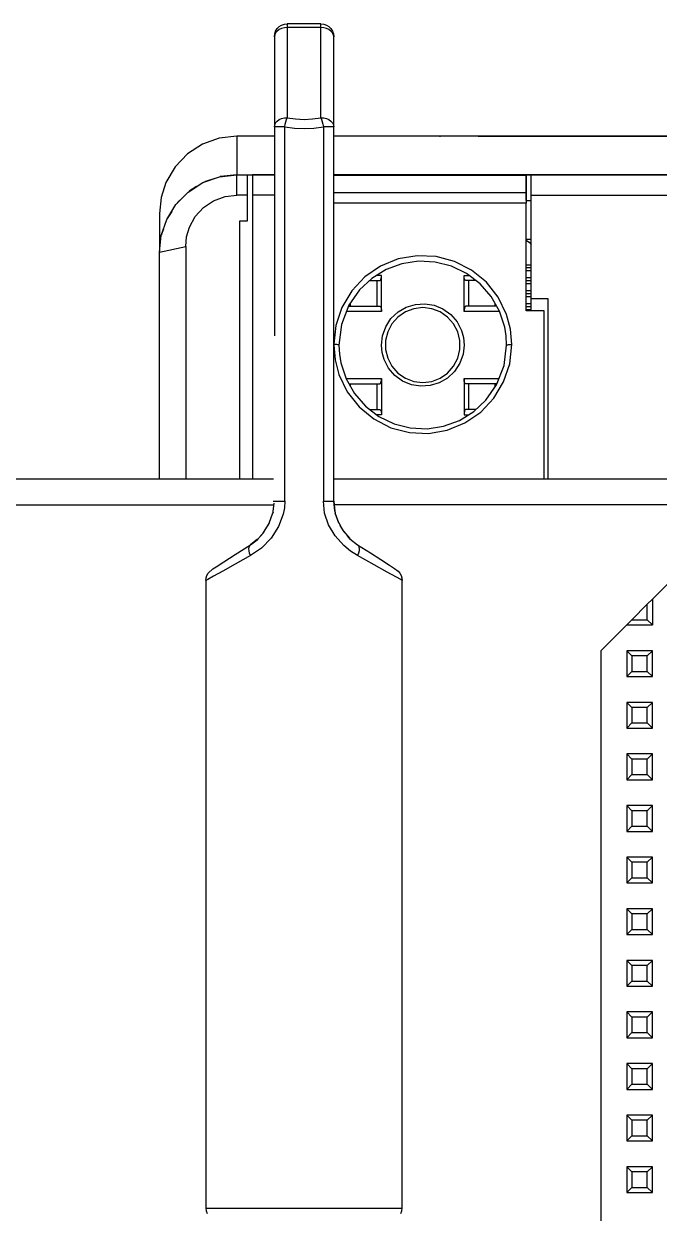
# Model space of a CAD drawing. Header units: millimetres. Extents: x 0 to 149, y 0 to 235.
# Drawn here: x 39.64 to 64.26, y 189.2 to 235.3 of the extents above; entities that cross this region are included whole.
import ezdxf

# ---------------------------------------------------------------- set-up
doc = ezdxf.new("R2010")
doc.units = ezdxf.units.MM

# ---------------------------------------------------------------- blocks, each defined once
blk = doc.blocks.new('CHINT_eff9f46a43ee547783ba41a7551f6a23_FACE_0')
at = {"color": 141, "linetype": 'Continuous', "true_color": 0x40d9ff}
for p, q in [((51.15, 235.3), (49.85, 235.3)), ((49.752, 216.793), (49.752, 231.308)), ((51.248, 231.308), (51.248, 216.793)), ((97.35, 230.95), (51.65, 230.95)), ((57.25, 230.95), (91.75, 230.95)), ((97.35, 229.45), (51.65, 229.45)), ((59.3, 229.45), (51.65, 229.45)), ((51.65, 229.45), (59.1, 229.45)), ((59.1, 229.45), (59.3, 229.45)), ((59.3, 228.653), (59.3, 229.45)), ((59.3, 229.45), (89.7, 229.45)), ((59.1, 228.45), (59.3, 228.45)), ((59.3, 228.653), (89.7, 228.653)), ((59.1, 226.95), (59.3, 226.95)), ((59.3, 225.95), (59.1, 225.95)), ((59.3, 225.835), (59.1, 225.835)), ((59.3, 225.719), (59.1, 225.719)), ((59.3, 225.45), (59.1, 225.45)), ((53.314, 225.35), (53.314, 224.35)), ((56.886, 224.35), (56.886, 225.35)), ((59.3, 225.335), (59.1, 225.335)), ((59.3, 225.219), (59.1, 225.219)), ((59.3, 224.95), (59.1, 224.95)), ((59.3, 224.835), (59.1, 224.835)), ((59.3, 224.719), (59.1, 224.719)), ((52.292, 224.468), (52.292, 224.35)), ((57.908, 224.35), (57.908, 224.454)), ((59.3, 224.45), (59.1, 224.45)), ((59.3, 224.335), (59.1, 224.335)), ((59.3, 224.219), (59.1, 224.219)), ((52.292, 221.35), (52.292, 221.246)), ((53.314, 221.35), (53.314, 220.35)), ((56.886, 220.35), (56.886, 221.35)), ((57.908, 221.232), (57.908, 221.35)), ((97.315, 217.65), (51.685, 217.65)), ((49.3, 216.374), (49.293, 216.338)), ((51.665, 216.656), (51.659, 216.656)), ((97.333, 216.656), (51.667, 216.656)), ((51.846, 215.948), (51.707, 216.338)), ((49.154, 215.948), (49.1, 215.855)), ((52.05, 215.61), (51.9, 215.855)), ((48.95, 215.61), (48.816, 215.451)), ((52.292, 215.331), (52.184, 215.451)), ((52.248, 215.375), (52.278, 215.343)), ((46.7, 213.727), (46.7, 189.4)), ((54.3, 189.4), (54.3, 213.727)), ((63.2, 212.2), (63.8, 212.8)), ((63.8, 212.2), (63.8, 212.8)), ((63.2, 212.2), (63.8, 212.2)), ((63.8, 212.2), (64, 212)), ((63.2, 210.8), (63, 211)), ((64, 211), (63, 211)), ((63, 211), (63, 210)), ((63.8, 210.8), (63.2, 210.8)), ((63.2, 210.8), (63.2, 210.2)), ((63.8, 210.8), (64, 211)), ((63.8, 210.2), (63.8, 210.8)), ((64, 210), (64, 211)), ((63.2, 210.2), (63, 210)), ((63, 210), (64, 210)), ((63.2, 210.2), (63.8, 210.2)), ((63.8, 210.2), (64, 210)), ((63.2, 208.8), (63, 209)), ((64, 209), (63, 209)), ((63, 209), (63, 208)), ((63.8, 208.8), (64, 209)), ((64, 208), (64, 209)), ((63.8, 208.8), (63.2, 208.8)), ((63.2, 208.8), (63.2, 208.2)), ((63.8, 208.2), (63.8, 208.8)), ((63.2, 208.2), (63, 208)), ((63, 208), (64, 208)), ((63.2, 208.2), (63.8, 208.2)), ((63.8, 208.2), (64, 208)), ((63.2, 206.8), (63, 207)), ((64, 207), (63, 207)), ((63, 207), (63, 206)), ((63.8, 206.8), (64, 207)), ((64, 206), (64, 207)), ((63.8, 206.8), (63.2, 206.8)), ((63.2, 206.8), (63.2, 206.2)), ((63.8, 206.2), (63.8, 206.8)), ((63.2, 206.2), (63, 206)), ((63.2, 206.2), (63.8, 206.2)), ((63.8, 206.2), (64, 206)), ((63, 206), (64, 206)), ((63.2, 204.8), (63, 205)), ((64, 205), (63, 205)), ((63, 205), (63, 204)), ((63.8, 204.8), (63.2, 204.8)), ((63.2, 204.8), (63.2, 204.2)), ((63.8, 204.8), (64, 205)), ((63.8, 204.2), (63.8, 204.8)), ((64, 204), (64, 205)), ((63.2, 204.2), (63, 204)), ((63, 204), (64, 204)), ((63.2, 204.2), (63.8, 204.2)), ((63.8, 204.2), (64, 204)), ((63.2, 202.8), (63, 203)), ((64, 203), (63, 203)), ((63, 203), (63, 202)), ((63.8, 202.8), (64, 203)), ((64, 202), (64, 203)), ((63.8, 202.8), (63.2, 202.8)), ((63.2, 202.8), (63.2, 202.2)), ((63.8, 202.2), (63.8, 202.8)), ((63.2, 202.2), (63, 202)), ((63, 202), (64, 202)), ((63.2, 202.2), (63.8, 202.2)), ((63.8, 202.2), (64, 202)), ((63.2, 200.8), (63, 201)), ((64, 201), (63, 201)), ((63, 201), (63, 200)), ((63.8, 200.8), (64, 201)), ((64, 200), (64, 201)), ((63.8, 200.8), (63.2, 200.8)), ((63.2, 200.8), (63.2, 200.2)), ((63.8, 200.2), (63.8, 200.8)), ((63.2, 200.2), (63, 200)), ((63.2, 200.2), (63.8, 200.2)), ((63.8, 200.2), (64, 200)), ((63, 200), (64, 200)), ((63.2, 198.8), (63, 199)), ((64, 199), (63, 199)), ((63, 199), (63, 198)), ((63.8, 198.8), (63.2, 198.8)), ((63.2, 198.8), (63.2, 198.2)), ((63.8, 198.8), (64, 199)), ((63.8, 198.2), (63.8, 198.8)), ((64, 198), (64, 199)), ((63.2, 198.2), (63, 198)), ((63, 198), (64, 198)), ((63.2, 198.2), (63.8, 198.2)), ((63.8, 198.2), (64, 198)), ((63.2, 196.8), (63, 197)), ((64, 197), (63, 197)), ((63, 197), (63, 196)), ((63.8, 196.8), (64, 197)), ((64, 196), (64, 197)), ((63.8, 196.8), (63.2, 196.8)), ((63.2, 196.8), (63.2, 196.2)), ((63.8, 196.2), (63.8, 196.8)), ((63.2, 196.2), (63, 196)), ((63, 196), (64, 196)), ((63.2, 196.2), (63.8, 196.2)), ((63.8, 196.2), (64, 196)), ((63.2, 194.8), (63, 195)), ((64, 195), (63, 195)), ((63, 195), (63, 194)), ((63.8, 194.8), (63.2, 194.8)), ((63.2, 194.8), (63.2, 194.2)), ((63.8, 194.8), (64, 195)), ((63.8, 194.2), (63.8, 194.8)), ((64, 194), (64, 195)), ((63.2, 194.2), (63, 194)), ((63.2, 194.2), (63.8, 194.2)), ((63.8, 194.2), (64, 194)), ((63, 194), (64, 194)), ((63.2, 192.8), (63, 193)), ((64, 193), (63, 193)), ((63, 193), (63, 192)), ((63.8, 192.8), (63.2, 192.8)), ((63.2, 192.8), (63.2, 192.2)), ((63.8, 192.8), (64, 193)), ((63.8, 192.2), (63.8, 192.8)), ((64, 192), (64, 193)), ((63.2, 192.2), (63, 192)), ((63, 192), (64, 192)), ((63.2, 192.2), (63.8, 192.2)), ((63.8, 192.2), (64, 192)), ((63.2, 190.8), (63, 191)), ((64, 191), (63, 191)), ((63, 191), (63, 190)), ((63.8, 190.8), (64, 191)), ((64, 190), (64, 191)), ((63.8, 190.8), (63.2, 190.8)), ((63.2, 190.8), (63.2, 190.2)), ((63.8, 190.2), (63.8, 190.8)), ((63.2, 190.2), (63, 190)), ((63, 190), (64, 190)), ((63.2, 190.2), (63.8, 190.2)), ((63.8, 190.2), (64, 190))]:
    blk.add_line(p, q, dxfattribs=at)
for points in [[(49.35, 234.8), (49.363, 234.911), (49.4, 235.017), (49.459, 235.112), (49.538, 235.191), (49.633, 235.25), (49.739, 235.287), (49.85, 235.3)], [(49.85, 235.154), (49.739, 235.145), (49.633, 235.119), (49.538, 235.076), (49.459, 235.02), (49.4, 234.953), (49.363, 234.879), (49.35, 234.8)], [(49.85, 235.3), (49.85, 235.29), (49.85, 235.262), (49.85, 235.216), (49.85, 235.154)], [(51.15, 231.661), (51.15, 235.154), (49.85, 235.154), (49.85, 231.661)], [(51.15, 235.3), (51.261, 235.287), (51.367, 235.25), (51.462, 235.191), (51.541, 235.112), (51.6, 235.017), (51.637, 234.911), (51.65, 234.8)], [(51.15, 235.154), (51.15, 235.216), (51.15, 235.262), (51.15, 235.29), (51.15, 235.3)], [(51.65, 234.8), (51.637, 234.879), (51.6, 234.953), (51.541, 235.02), (51.462, 235.076), (51.367, 235.119), (51.261, 235.145), (51.15, 235.154)], [(49.35, 234.8), (49.35, 231.308), (49.35, 223.209)], [(51.693, 216.41), (51.65, 216.793), (51.65, 231.308), (51.65, 234.8)], [(49.35, 231.308), (49.363, 231.386), (49.4, 231.461), (49.459, 231.528), (49.538, 231.584), (49.633, 231.626), (49.739, 231.652), (49.85, 231.661)], [(49.752, 231.308), (49.772, 231.406), (49.796, 231.5), (49.823, 231.586), (49.85, 231.661)], [(49.85, 231.661), (50.172, 231.613), (50.5, 231.596), (50.828, 231.613), (51.15, 231.661)], [(51.15, 231.661), (51.177, 231.586), (51.204, 231.5), (51.228, 231.406), (51.248, 231.308)], [(51.15, 231.661), (51.261, 231.652), (51.367, 231.626), (51.462, 231.584), (51.541, 231.528), (51.6, 231.461), (51.637, 231.386), (51.65, 231.308)], [(49.752, 231.308), (49.643, 231.308), (49.545, 231.308), (49.463, 231.308), (49.401, 231.308), (49.363, 231.308), (49.35, 231.308)], [(49.752, 231.308), (50.124, 231.259), (50.5, 231.243), (50.876, 231.259), (51.248, 231.308)], [(51.65, 231.308), (51.637, 231.308), (51.599, 231.308), (51.537, 231.308), (51.455, 231.308), (51.357, 231.308), (51.248, 231.308)], [(47.9, 230.95), (47.216, 230.871), (46.567, 230.637), (45.985, 230.259), (45.503, 229.754), (45.149, 229.146), (44.963, 228.561), (44.9, 227.95), (44.9, 226.451)], [(49.35, 230.95), (47.9, 230.95), (47.9, 229.45)], [(55.75, 230.95), (55.75, 230.95), (55.788, 230.95)], [(44.9, 226.45), (44.97, 227.095), (45.178, 227.71), (45.532, 228.292), (46.009, 228.779), (46.583, 229.146), (47.224, 229.373), (47.9, 229.45)], [(47.041, 229.308), (46.677, 229.189), (46.632, 229.163)], [(47.88, 229.448), (47.276, 229.384), (47.25, 229.376)], [(47.9, 229.45), (48.3, 229.45), (48.3, 228.654), (47.9, 228.655), (47.9, 229.45)], [(48.3, 229.45), (49.35, 229.45), (48.5, 229.45), (48.5, 228.653)], [(59.1, 229.45), (59.1, 229.446), (59.1, 228.452), (59.1, 228.343), (51.65, 228.343)], [(51.65, 228.765), (59.1, 228.765), (59.1, 229.417), (51.65, 229.417)], [(59.1, 229.417), (59.1, 229.435), (59.1, 229.446)], [(46.34, 228.99), (46.091, 228.843), (46.053, 228.807)], [(59.1, 228.452), (59.1, 228.553), (59.1, 228.642), (59.1, 228.714), (59.1, 228.765)], [(45.801, 228.567), (45.595, 228.37), (45.568, 228.328)], [(45.915, 226.669), (45.951, 227.046), (46.059, 227.412), (46.286, 227.825), (46.605, 228.174), (46.995, 228.436), (47.438, 228.6), (47.9, 228.655)], [(48.3, 228.654), (48.3, 227.65), (48, 227.65), (48, 217.65)], [(49.35, 228.653), (48.5, 228.653), (48.5, 217.65)], [(59.8, 217.65), (59.8, 224.171), (59.1, 224.171), (59.1, 228.343)], [(59.3, 224.171), (59.3, 224.65), (59.3, 228.653)], [(45.372, 228.029), (45.217, 227.793), (45.202, 227.75)], [(45.051, 227.334), (44.981, 227.141), (44.978, 227.118)], [(59.1, 226.906), (59.124, 226.897), (59.22, 226.834), (59.3, 226.75)], [(44.9, 217.65), (44.9, 226.45), (45.915, 226.669), (45.915, 217.65)], [(58.55, 222.868), (58.499, 223.464), (58.348, 224.031), (58.024, 224.699), (57.565, 225.282), (56.992, 225.752), (56.333, 226.09), (55.618, 226.279), (54.88, 226.311), (54.151, 226.185), (53.466, 225.906), (52.855, 225.488), (52.347, 224.947), (51.966, 224.309), (51.73, 223.61), (51.652, 222.887)], [(58.35, 222.85), (58.331, 223.2), (58.274, 223.546), (58.071, 224.167), (57.748, 224.735), (57.318, 225.226), (56.799, 225.62), (56.213, 225.903), (55.583, 226.064), (54.934, 226.096), (54.291, 225.998), (53.681, 225.774), (53.126, 225.432), (52.651, 224.986), (52.238, 224.39), (51.949, 223.645), (51.85, 222.85)], [(53.039, 225.35), (53.437, 225.35), (53.447, 225.353), (53.457, 225.361), (53.47, 225.38), (53.481, 225.407), (53.489, 225.439), (53.495, 225.474), (53.499, 225.512), (53.5, 225.55)], [(53.5, 224.15), (53.5, 225.55), (53.318, 225.55)], [(56.7, 224.15), (56.7, 225.55), (56.892, 225.55)], [(57.154, 225.35), (56.763, 225.35), (56.745, 225.358), (56.729, 225.382), (56.717, 225.412), (56.709, 225.445), (56.704, 225.481), (56.701, 225.515), (56.7, 225.55)], [(59.3, 224.65), (59.95, 224.65), (59.95, 217.65)], [(53.5, 224.15), (52.721, 224.15), (52.145, 224.15)], [(52.223, 224.35), (52.747, 224.35), (53.437, 224.35), (53.455, 224.342), (53.471, 224.318), (53.483, 224.288), (53.491, 224.255), (53.496, 224.219), (53.499, 224.185), (53.5, 224.15)], [(56.674, 223.135), (56.7, 222.85), (56.659, 222.489), (56.535, 222.142), (56.331, 221.828), (56.059, 221.569), (55.737, 221.382), (55.385, 221.276), (55.022, 221.252), (54.662, 221.311), (54.321, 221.453), (54.017, 221.672), (53.772, 221.957), (53.602, 222.287), (53.526, 222.565), (53.5, 222.85), (53.541, 223.211), (53.665, 223.558), (53.869, 223.872), (54.141, 224.131), (54.463, 224.318), (54.815, 224.424), (55.178, 224.448), (55.538, 224.389), (55.879, 224.247), (56.183, 224.028), (56.428, 223.743), (56.598, 223.413), (56.674, 223.135)], [(55.447, 224.258), (55.1, 224.3), (54.753, 224.258), (54.426, 224.134), (54.138, 223.935), (53.907, 223.674), (53.744, 223.364), (53.661, 223.025), (53.661, 222.675), (53.744, 222.336), (53.907, 222.026), (54.138, 221.765), (54.426, 221.566), (54.753, 221.442), (55.1, 221.4), (55.447, 221.442), (55.774, 221.566), (56.062, 221.765), (56.293, 222.026), (56.456, 222.336), (56.539, 222.675), (56.539, 223.025), (56.456, 223.364), (56.293, 223.674), (56.062, 223.935), (55.774, 224.134), (55.447, 224.258)], [(57.967, 224.35), (57.453, 224.35), (56.763, 224.35), (56.753, 224.347), (56.743, 224.339), (56.73, 224.32), (56.719, 224.293), (56.711, 224.261), (56.705, 224.226), (56.701, 224.188), (56.7, 224.15)], [(58.077, 224.15), (57.479, 224.15), (56.7, 224.15)], [(51.652, 222.841), (51.701, 222.272), (51.852, 221.705), (52.176, 221.037), (52.635, 220.453), (53.208, 219.983), (53.867, 219.646), (54.582, 219.457), (55.32, 219.425), (56.049, 219.551), (56.734, 219.83), (57.345, 220.248), (57.853, 220.788), (58.234, 221.427), (58.47, 222.125), (58.55, 222.868)], [(51.85, 222.85), (51.845, 222.854), (51.83, 222.858), (51.806, 222.861), (51.775, 222.864), (51.737, 222.866), (51.695, 222.867), (51.652, 222.868)], [(51.85, 222.85), (51.869, 222.5), (51.926, 222.154), (52.129, 221.533), (52.452, 220.965), (52.882, 220.474), (53.401, 220.08), (53.987, 219.797), (54.617, 219.636), (55.266, 219.604), (55.909, 219.702), (56.519, 219.926), (57.074, 220.268), (57.549, 220.714), (57.962, 221.31), (58.251, 222.055), (58.35, 222.85)], [(58.35, 222.85), (58.355, 222.854), (58.37, 222.858), (58.394, 222.861), (58.425, 222.864), (58.463, 222.866), (58.506, 222.867), (58.55, 222.868)], [(52.123, 221.55), (52.721, 221.55), (53.5, 221.55)], [(52.233, 221.35), (52.747, 221.35), (53.437, 221.35), (53.447, 221.353), (53.457, 221.361), (53.47, 221.38), (53.481, 221.407), (53.489, 221.439), (53.495, 221.474), (53.499, 221.512), (53.5, 221.55)], [(53.5, 221.55), (53.5, 220.15), (53.308, 220.15)], [(56.7, 221.55), (56.7, 220.15), (56.882, 220.15)], [(57.977, 221.35), (57.453, 221.35), (56.763, 221.35), (56.745, 221.358), (56.729, 221.382), (56.717, 221.412), (56.709, 221.445), (56.704, 221.481), (56.701, 221.515), (56.7, 221.55)], [(56.7, 221.55), (57.479, 221.55), (58.055, 221.55)], [(53.046, 220.35), (53.437, 220.35), (53.455, 220.342), (53.471, 220.318), (53.483, 220.288), (53.491, 220.255), (53.496, 220.219), (53.499, 220.185), (53.5, 220.15)], [(57.161, 220.35), (56.763, 220.35), (56.753, 220.347), (56.743, 220.339), (56.73, 220.32), (56.719, 220.293), (56.711, 220.261), (56.705, 220.226), (56.701, 220.188), (56.7, 220.15)], [(49.315, 217.65), (31.5, 217.65), (31.5, 216.656), (49.333, 216.656)], [(49.752, 216.793), (49.737, 216.541), (49.692, 216.294), (49.515, 215.812), (49.222, 215.361), (48.846, 214.977), (48.427, 214.689)], [(48.43, 215.11), (48.68, 215.303), (48.689, 215.311), (48.69, 215.312), (48.691, 215.313), (48.694, 215.316), (48.927, 215.574), (48.929, 215.577), (48.931, 215.579), (49.145, 215.928), (49.148, 215.934), (49.149, 215.937), (49.151, 215.941), (49.296, 216.344), (49.297, 216.35), (49.298, 216.353), (49.3, 216.374), (49.301, 216.397), (49.341, 216.718)], [(49.309, 216.799), (49.454, 216.793), (49.516, 216.793), (49.576, 216.793), (49.643, 216.793), (49.752, 216.793)], [(52.573, 214.689), (52.299, 214.864), (52.041, 215.078), (51.706, 215.454), (51.452, 215.88), (51.299, 216.33), (51.248, 216.793)], [(51.248, 216.793), (51.297, 216.793), (51.344, 216.793), (51.412, 216.793), (51.474, 216.793), (51.528, 216.793), (51.58, 216.793), (51.614, 216.793), (51.637, 216.793), (51.65, 216.793)], [(51.65, 216.793), (51.665, 216.559), (51.665, 216.558), (51.665, 216.557), (51.665, 216.556), (51.708, 216.328), (51.709, 216.325), (51.711, 216.319), (51.835, 215.971), (51.837, 215.967), (51.843, 215.954), (52.019, 215.649), (52.022, 215.644), (52.025, 215.641), (52.263, 215.358), (52.266, 215.354), (52.267, 215.353), (52.268, 215.352), (52.279, 215.341), (52.57, 215.11)], [(51.65, 216.793), (51.699, 216.397), (51.7, 216.374), (51.7, 216.374)], [(48.702, 215.325), (48.43, 215.11), (48.708, 215.331)], [(46.7, 213.727), (46.71, 213.826), (46.74, 213.921), (46.787, 214.009), (46.97, 214.173), (47.094, 214.253), (47.387, 214.441), (47.834, 214.728), (48.43, 215.11)], [(48.427, 214.689), (48.393, 214.778), (48.37, 214.868), (48.363, 214.95), (48.371, 215.02), (48.395, 215.074), (48.43, 215.11)], [(52.57, 215.11), (52.605, 215.074), (52.629, 215.02), (52.637, 214.95), (52.63, 214.868), (52.607, 214.778), (52.573, 214.689)], [(52.57, 215.11), (53.07, 214.789), (53.47, 214.533), (53.808, 214.316), (54.006, 214.189), (54.148, 214.086), (54.213, 214.009), (54.261, 213.921), (54.29, 213.826), (54.3, 213.727)], [(48.427, 214.689), (47.828, 214.355), (47.35, 214.089), (46.986, 213.886), (46.771, 213.766), (46.7, 213.727)], [(54.3, 213.727), (54.245, 213.757), (54.077, 213.851), (53.719, 214.051), (53.217, 214.33), (52.573, 214.689)], [(85, 213), (84, 214), (65, 214), (64, 213)], [(63.8, 212.8), (64, 213), (64, 212)], [(63.2, 212.2), (63, 212), (64, 212)], [(63, 212), (62, 211), (62, 182.65)], [(46.7, 189.4), (46.713, 189.289), (46.75, 189.183)], [(54.25, 189.183), (54.287, 189.289), (54.3, 189.4)], [(46.7, 189.4), (46.795, 189.4), (47.076, 189.4), (47.529, 189.4), (48.131, 189.4), (48.851, 189.4), (49.654, 189.4), (50.5, 189.4), (51.346, 189.4), (52.149, 189.4), (52.869, 189.4), (53.471, 189.4), (53.924, 189.4), (54.205, 189.4), (54.3, 189.4)]]:
    blk.add_lwpolyline(points, dxfattribs=at)
blk = doc.blocks.new('CHINT_eff9f46a43ee547783ba41a7551f6a23')
at = {"color": 141, "true_color": 0x40d9ff}
blk.add_blockref('CHINT_eff9f46a43ee547783ba41a7551f6a23_FACE_0', (0, 0), dxfattribs=at)

msp = doc.modelspace()

# ---------------------------------------------------------------- block references
at = {"color": 141, "true_color": 0x40d9ff}
msp.add_blockref('CHINT_eff9f46a43ee547783ba41a7551f6a23', (0, 0), dxfattribs=at)

doc.saveas('drawing.dxf')
